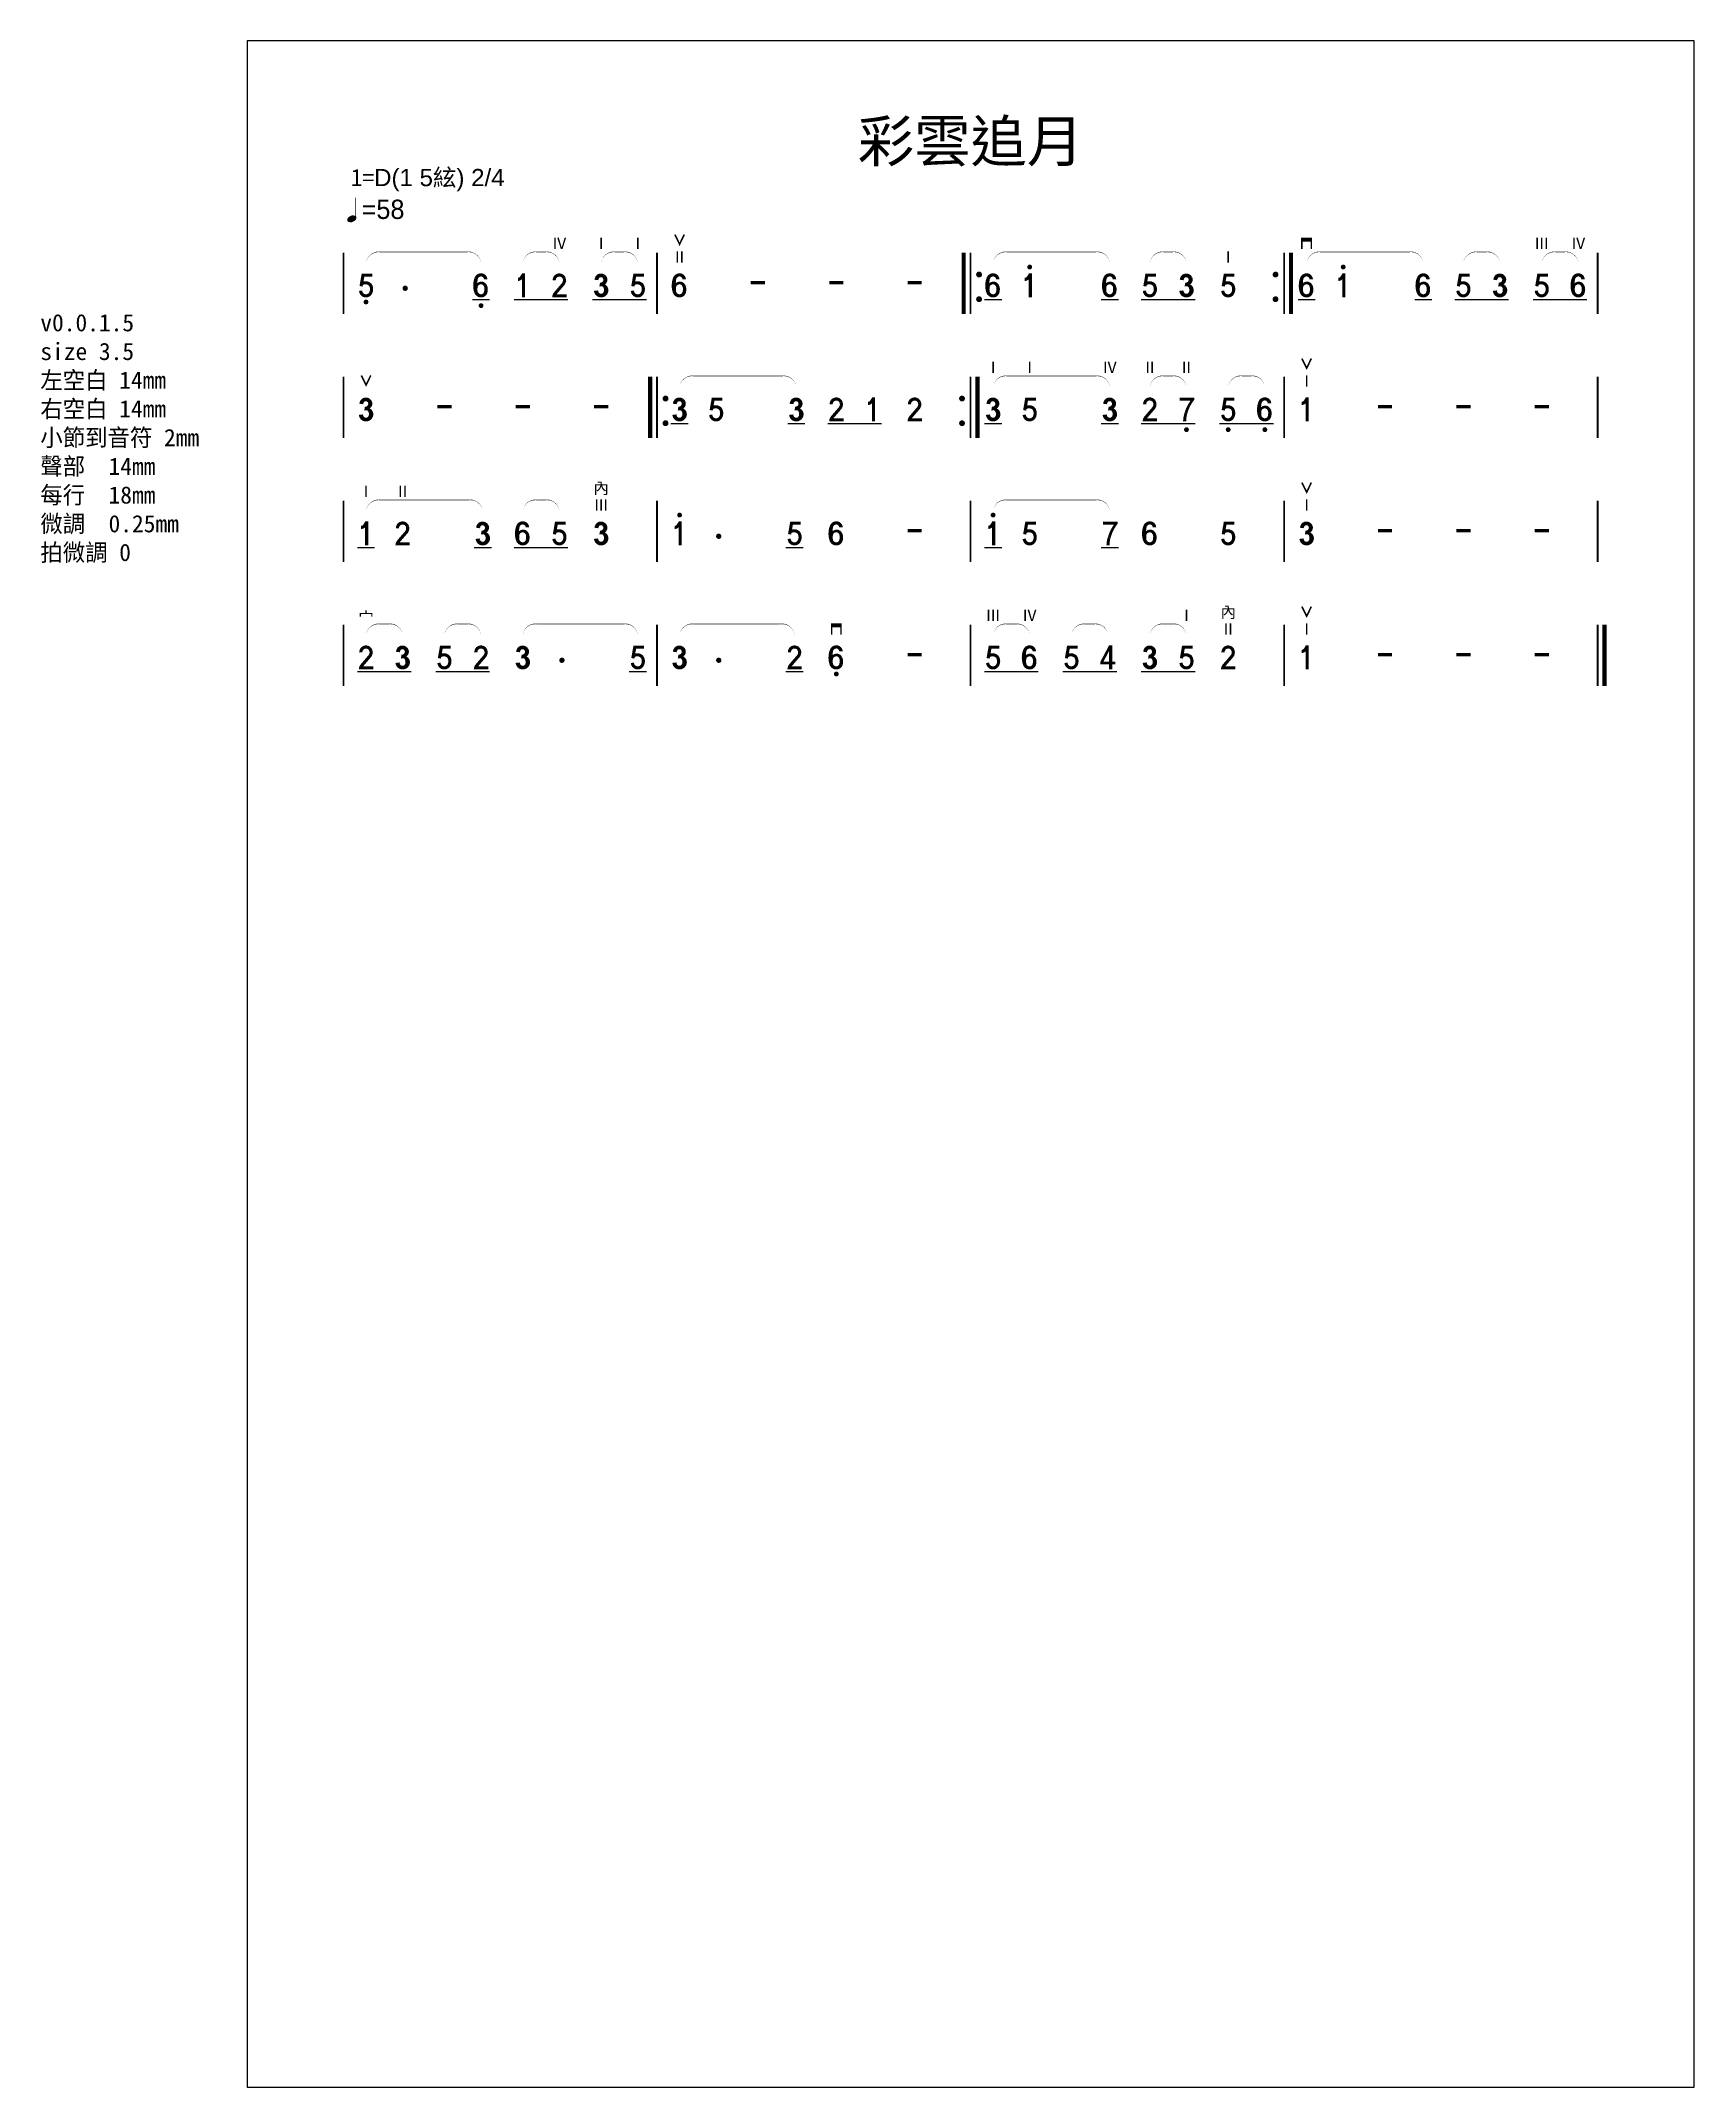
# Model space of a CAD drawing. Header units: millimetres. Extents: x 374 to 614, y 292 to 589.
import ezdxf
from ezdxf.enums import TextEntityAlignment as Align

# ---------------------------------------------------------------- set-up
doc = ezdxf.new("R2010")
doc.units = ezdxf.units.MM
for name, color, linetype in [('bar', 181, 'Continuous'), ('FIGE', 6, 'Continuous'), ('main', 7, 'Continuous'), ('SimpErhu符號', 151, 'Continuous'), ('TEXT', 2, 'Continuous'), ('自繪線', 1, 'Continuous'), ('裝飾符號', 4, 'Continuous')]:
    doc.layers.add(name, color=color, linetype=linetype)
doc.styles.add('文字', font='kaiu.ttf')
doc.styles.add('音符_數字', font='MS PGothic.ttf', dxfattribs={"height": 3})

# ---------------------------------------------------------------- blocks, each defined once
blk = doc.blocks.new('M-NOTE5')
at = {"const_width": 0.13}
blk.add_lwpolyline([(0.258, 0.921), (-0.127, 0.921), (-0.207, 0.461), (-0.191, 0.553, -0.366599), (0.163, 0.535, -0.073179), (0.183, 0.51, -0.280064), (0.177, 0.162, -0.029409), (0.166, 0.146, -0.688982), (-0.225, 0.275, -1.046171)], format="xyb", dxfattribs=at)
at = {"layer": 'Defpoints'}
for p in [(0, 1), (-0.363, 0), (0, 0), (0.363, 0)]:
    blk.add_point(p, dxfattribs=at)
at = {"layer": 'Defpoints', "flags": 1}
for tag, p in [('ITONE', (-0.041, 0.792)), ('IFINGE', (-0.041, 0.778)), ('ISCALE', (-0.041, 0.767)), ('INOTE', (-0.041, 0.754)), ('ITEMPO', (-0.041, 0.741)), ('ITOWFINGE', (-0.041, 0.73)), ('ISLUR', (-0.041, 0.718)), ('IRE1', (-0.041, 0.706))]:
    blk.add_attdef(tag, p, '', height=0.01, dxfattribs=at)
blk = doc.blocks.new('M-SCALEa')
at = {"const_width": 0.1}
blk.add_lwpolyline([(-0.05, -0.19, -1), (0.05, -0.19, -1)], format="xyb", close=True, dxfattribs=at)
blk = doc.blocks.new('M-NOTE.')
at = {"const_width": 0.11}
blk.add_lwpolyline([(-0.055, 0.38, 1), (0.055, 0.38, 1)], format="xyb", close=True, dxfattribs=at)
at = {"layer": 'Defpoints'}
for p in [(0, 1), (-0.363, 0), (0, 0), (0.363, 0)]:
    blk.add_point(p, dxfattribs=at)
at = {"layer": 'Defpoints', "flags": 1}
for tag, p in [('ITONE', (-0.028, 0.669)), ('IFINGE', (-0.028, 0.655)), ('ISCALE', (-0.028, 0.643)), ('INOTE', (-0.028, 0.631)), ('ITEMPO', (-0.028, 0.618)), ('ITOWFINGE', (-0.028, 0.607)), ('ISLUR', (-0.028, 0.595)), ('IRE1', (-0.028, 0.583))]:
    blk.add_attdef(tag, p, '', height=0.01, dxfattribs=at)
blk = doc.blocks.new('M-NOTE6')
blk.add_lwpolyline([(0.191, 0.753, 0.144, 0.13, 0.41111), (-0.008, 0.935, 0.13, 0.141, 0.309347), (-0.2, 0.793, 0.141, 0.16, 0.057122), (-0.234, 0.636, 0.16, 0.164, 0.01489), (-0.245, 0.491, 0.164, 0.142, 0.084777), (-0.211, 0.222, 0.142, 0.13, 0.31935), (-0.008, 0.065, 0.13, 0.142, 0.359939), (0.194, 0.219, 0.142, 0.144, 0.050524), (0.209, 0.336, 0.144, 0.133, 0.101442), (0.187, 0.466, 0.133, 0.124, 0.125753), (0.118, 0.56, 0.124, 0.111, 0.200462), (-0.008, 0.598, 0.111, 0.1, 0.142765), (-0.127, 0.551, 0.1, 0.098, 0.181596), (-0.189, 0.448, 0.098, 0.098, 0.095331), (-0.188, 0.224, 0.098, 0.098, -2.819908)], format="xyseb")
at = {"layer": 'Defpoints'}
for p in [(0, 1), (-0.363, 0), (0, 0), (0.363, 0)]:
    blk.add_point(p, dxfattribs=at)
at = {"layer": 'Defpoints', "flags": 1}
for tag, p in [('ITONE', (-0.071, 0.764)), ('IFINGE', (-0.071, 0.75)), ('ISCALE', (-0.071, 0.738)), ('INOTE', (-0.071, 0.726)), ('ITEMPO', (-0.071, 0.713)), ('ITOWFINGE', (-0.071, 0.702)), ('ISLUR', (-0.071, 0.69)), ('IRE1', (-0.071, 0.678))]:
    blk.add_attdef(tag, p, '', height=0.01, dxfattribs=at)
blk = doc.blocks.new('M-NOTE1')
at = {"const_width": 0.13}
blk.add_lwpolyline([(-0.204, 0.748, 0.254816), (-0.061, 0.825), (0.025, 0.958), (0.025, 1), (0.025, 0)], format="xyb", dxfattribs=at)
at = {"layer": 'Defpoints'}
for p in [(0, 1), (-0.363, 0), (0, 0), (0.363, 0)]:
    blk.add_point(p, dxfattribs=at)
at = {"layer": 'Defpoints', "flags": 1}
for tag, p in [('ITONE', (-0.168, 0.591)), ('IFINGE', (-0.168, 0.577)), ('ISCALE', (-0.168, 0.565)), ('INOTE', (-0.168, 0.553)), ('ITEMPO', (-0.168, 0.54)), ('ITOWFINGE', (-0.168, 0.528)), ('ISLUR', (-0.168, 0.517)), ('IRE1', (-0.168, 0.505))]:
    blk.add_attdef(tag, p, '', height=0.01, dxfattribs=at)
blk = doc.blocks.new('M-NOTE2')
at = {"const_width": 0.13}
blk.add_lwpolyline([(-0.214, 0.707, -0.440003), (-0.001, 0.931, 0.00282), (0.001, 0.931, -0.340003), (0.201, 0.776, 0.000825), (0.202, 0.775, -0.24748), (0.147, 0.541), (-0.167, 0.176, 0.179983), (-0.233, 0, 1.078715)], format="xyb", dxfattribs=at)
blk.add_lwpolyline([(0.298, 0.065), (-0.225, 0.065)], dxfattribs=at)
at = {"layer": 'Defpoints'}
for p in [(0, 1), (-0.363, 0), (0, 0), (0.363, 0)]:
    blk.add_point(p, dxfattribs=at)
at = {"layer": 'Defpoints', "flags": 1}
for tag, p in [('ITONE', (-0.241, 0.688)), ('IFINGE', (-0.241, 0.674)), ('ISCALE', (-0.241, 0.662)), ('INOTE', (-0.241, 0.65)), ('ITEMPO', (-0.241, 0.637)), ('ITOWFINGE', (-0.241, 0.625)), ('ISLUR', (-0.241, 0.614)), ('IRE1', (-0.241, 0.602))]:
    blk.add_attdef(tag, p, '', height=0.01, dxfattribs=at)
blk = doc.blocks.new('M-NOTE3')
for points in [[(-0.199, 0.724, 0.16, 0.16, -0.10382), (-0.16, 0.834, 0.16, 0.15, -0.26465), (-0.016, 0.914, 0.15, 0.15, -0.031289), (0.028, 0.911, 0.15, 0.155, -0.125097), (0.093, 0.885, 0.155, 0.17, -0.136959), (0.164, 0.794, 0.17, 0.164, -0.215029), (0.159, 0.664, 0.164, 0.12, -0.329036), (-0.058, 0.551, 0.12, 0.12, 0.078474)], [(-0.062, 0.528, 0.165, 0.121, 0), (-0.025, 0.522, 0.121, 0.1, 0), (0.01, 0.517, 0.1, 0.102, 0), (0.045, 0.511, 0.102, 0.147, -0.168198), (0.15, 0.455, 0.147, 0.172, -0.08479), (0.189, 0.395, 0.172, 0.186, -0.110749), (0.209, 0.292, 0.186, 0.171, -0.159875), (0.16, 0.157, 0.171, 0.156, -0.111563), (0.083, 0.095, 0.156, 0.151, -0.134423), (-0.014, 0.076, 0.151, 0.158, -0.132123), (-0.121, 0.113, 0.158, 0.167, -0.13805), (-0.189, 0.195, 0.167, 0.172, -0.07676), (-0.213, 0.281, 0.172, 0.172, -5.748251)]]:
    blk.add_lwpolyline(points, format="xyseb")
at = {"layer": 'Defpoints'}
for p in [(0, 1), (-0.363, 0), (0.363, 0), (0, 0)]:
    blk.add_point(p, dxfattribs=at)
at = {"layer": 'Defpoints', "flags": 1}
for tag, p in [('ITONE', (-0.212, 0.652)), ('IFINGE', (-0.212, 0.638)), ('ISCALE', (-0.212, 0.627)), ('INOTE', (-0.212, 0.614)), ('ITEMPO', (-0.212, 0.601)), ('ITOWFINGE', (-0.212, 0.59)), ('ISLUR', (-0.212, 0.578)), ('IRE1', (-0.212, 0.566))]:
    blk.add_attdef(tag, p, '', height=0.01, dxfattribs=at)
blk = doc.blocks.new('b推')
at = {"const_width": 0.0667}
blk.add_lwpolyline([(-0.195, 0.467), (0, 0.067), (0.195, 0.467)], dxfattribs=at)
blk = doc.blocks.new('M-NOTE-')
at = {"const_width": 0.135}
blk.add_lwpolyline([(-0.295, 0.612), (0.295, 0.612)], dxfattribs=at)
at = {"layer": 'Defpoints'}
for p in [(0, 1), (-0.363, 0), (0, 0), (0.363, 0)]:
    blk.add_point(p, dxfattribs=at)
at = {"layer": 'Defpoints', "flags": 1}
for tag, p in [('ITONE', (-0.259, 0.801)), ('IFINGE', (-0.259, 0.787)), ('ISCALE', (-0.259, 0.776)), ('INOTE', (-0.259, 0.763)), ('ITEMPO', (-0.259, 0.75)), ('ITOWFINGE', (-0.259, 0.739)), ('ISLUR', (-0.259, 0.727)), ('IRE1', (-0.259, 0.715))]:
    blk.add_attdef(tag, p, '', height=0.01, dxfattribs=at)
blk = doc.blocks.new('M-SCALE1')
at = {"const_width": 0.1}
blk.add_lwpolyline([(-0.05, 1.26, 1), (0.05, 1.26, 1)], format="xyb", close=True, dxfattribs=at)
blk = doc.blocks.new('b拉')
blk.add_lwpolyline([(-0.194, 0, 0.0667, 0.0667, 0), (-0.194, 0.387, 0.167, 0.167, 0), (0.194, 0.387, 0.0667, 0.0667, 0), (0.194, 0, 0, 0, 0)], format="xyseb")
blk = doc.blocks.new('M-NOTE7')
for points in [[(-0.28, 0.925, 0.13, 0.13, 0), (0.152, 0.925, 0.13, 0.13, 0), (0.152, 0.94, 0.1, 0.1, 0), (0.32, 0.94, 0.1, 0.1, 0)], [(0.281, 0.922, 0.1, 0.115, 0.107424), (-0.019, 0.349, 0.115, 0.115, -0.010849), (-0.021, 0.344, 0.115, 0.13, 0.078201), (-0.075, 0, 0.13, 0.13, 1.450355)]]:
    blk.add_lwpolyline(points, format="xyseb")
at = {"layer": 'Defpoints'}
for p in [(0, 1), (-0.363, 0), (0.363, 0), (0, 0)]:
    blk.add_point(p, dxfattribs=at)
at = {"layer": 'Defpoints', "flags": 1}
for tag, p in [('ITONE', (-0.113, 0.823)), ('IFINGE', (-0.113, 0.809)), ('ISCALE', (-0.113, 0.798)), ('INOTE', (-0.113, 0.785)), ('ITEMPO', (-0.113, 0.773)), ('ITOWFINGE', (-0.113, 0.761)), ('ISLUR', (-0.113, 0.749)), ('IRE1', (-0.113, 0.738))]:
    blk.add_attdef(tag, p, '', height=0.01, dxfattribs=at)
blk = doc.blocks.new('M-NOTE4')
blk.add_lwpolyline([(0.1, 0, 0.14, 0.14, 0), (0.1, 0.944, 0.11, 0.11, 0), (0.072, 0.944, 0.11, 0.11, 0), (-0.263, 0.307, 0.11, 0.11, 0), (-0.263, 0.268, 0.12, 0.12, 0), (0.299, 0.268, 0.15, 0.15, 0)], format="xyseb")
at = {"layer": 'Defpoints'}
for p in [(0, 1), (-0.363, 0), (0, 0), (0.363, 0)]:
    blk.add_point(p, dxfattribs=at)
at = {"layer": 'Defpoints', "flags": 1}
for tag, p in [('ITONE', (-0.086, 0.438)), ('IFINGE', (-0.086, 0.424)), ('ISCALE', (-0.086, 0.412)), ('INOTE', (-0.086, 0.4)), ('ITEMPO', (-0.086, 0.387)), ('ITOWFINGE', (-0.086, 0.375)), ('ISLUR', (-0.086, 0.364)), ('IRE1', (-0.086, 0.352))]:
    blk.add_attdef(tag, p, '', height=0.01, dxfattribs=at)
blk = doc.blocks.new('M-小豆牙')
h = blk.add_hatch(color=256)
edge = h.paths.add_edge_path()
edge.add_ellipse((0.139, 0.109), major_axis=(-0.133, -0.062), ratio=0.675019, start_angle=0, end_angle=360)
at = {"const_width": 0.0175}
blk.add_lwpolyline([(0.266, 0.883), (0.266, 0.128)], dxfattribs=at)
blk.add_ellipse((0.139, 0.109), major_axis=(-0.133, -0.062), ratio=0.675019)

msp = doc.modelspace()

# ---------------------------------------------------------------- linework, layer by layer
at = {"layer": 'bar'}
for points, const_width in [([(417.85, 557.87), (417.85, 548.97)], 0.259), ([(463.35, 557.87), (463.35, 548.97)], 0.259), ([(507.85, 557.87), (507.85, 548.97)], 0.6), ([(508.85, 557.87), (508.85, 548.97)], 0.259), ([(554.35, 557.87), (554.35, 548.97)], 0.259), ([(555.35, 557.87), (555.35, 548.97)], 0.6), ([(599.85, 557.87), (599.85, 548.97)], 0.259), ([(417.85, 539.87), (417.85, 530.97)], 0.259), ([(462.35, 539.87), (462.35, 530.97)], 0.6), ([(463.35, 539.87), (463.35, 530.97)], 0.259), ([(508.85, 539.87), (508.85, 530.97)], 0.259), ([(509.85, 539.87), (509.85, 530.97)], 0.6), ([(554.35, 539.87), (554.35, 530.97)], 0.259), ([(599.85, 539.87), (599.85, 530.97)], 0.259), ([(417.85, 521.87), (417.85, 512.97)], 0.259), ([(463.35, 521.87), (463.35, 512.97)], 0.259), ([(508.85, 521.87), (508.85, 512.97)], 0.259), ([(554.35, 521.87), (554.35, 512.97)], 0.259), ([(599.85, 521.87), (599.85, 512.97)], 0.259), ([(417.85, 503.87), (417.85, 494.97)], 0.259), ([(463.35, 503.87), (463.35, 494.97)], 0.259), ([(508.85, 503.87), (508.85, 494.97)], 0.259), ([(554.35, 503.87), (554.35, 494.97)], 0.259), ([(599.85, 503.87), (599.85, 494.97)], 0.259), ([(600.85, 503.87), (600.85, 494.97)], 0.6)]:
    msp.add_lwpolyline(points, dxfattribs=dict(at, const_width=const_width))
at = {"layer": 'Defpoints'}
msp.add_lwpolyline([(613.85, 291.62), (613.85, 588.62), (403.85, 588.62), (403.85, 291.62)], close=True, dxfattribs=at)
at = {"layer": 'FIGE', "color": 3}
for points in [[(421.12, 556.46, 0, 0.1, -0.414227), (423.3, 557.98, 0.1, 0.1, 0), (435.62, 557.98, 0.1, 0, -0.414227), (437.81, 556.46, 0, 0, 0)], [(443.87, 556.46, 0, 0.1, -0.414227), (446.05, 557.98, 0.1, 0.1, 0), (447, 557.98, 0.1, 0, -0.414227), (449.18, 556.46, 0, 0, 0)], [(455.24, 556.46, 0, 0.1, -0.414227), (457.43, 557.98, 0.1, 0.1, 0), (458.37, 557.98, 0.1, 0, -0.414227), (460.56, 556.46, 0, 0, 0)], [(512.12, 556.46, 0, 0.1, -0.414227), (514.3, 557.98, 0.1, 0.1, 0), (526.87, 557.98, 0.1, 0, -0.414227), (529.06, 556.46, 0, 0, 0)], [(534.87, 556.46, 0, 0.1, -0.414227), (537.05, 557.98, 0.1, 0.1, 0), (538, 557.98, 0.1, 0, -0.414227), (540.18, 556.46, 0, 0, 0)], [(557.62, 556.46, 0, 0.1, -0.414227), (559.8, 557.98, 0.1, 0.1, 0), (572.37, 557.98, 0.1, 0, -0.414227), (574.56, 556.46, 0, 0, 0)], [(580.37, 556.46, 0, 0.1, -0.414227), (582.55, 557.98, 0.1, 0.1, 0), (583.5, 557.98, 0.1, 0, -0.414227), (585.68, 556.46, 0, 0, 0)], [(591.74, 556.46, 0, 0.1, -0.414227), (593.93, 557.98, 0.1, 0.1, 0), (594.87, 557.98, 0.1, 0, -0.414227), (597.06, 556.46, 0, 0, 0)], [(466.62, 538.46, 0, 0.1, -0.414227), (468.8, 539.98, 0.1, 0.1, 0), (481.37, 539.98, 0.1, 0, -0.414227), (483.56, 538.46, 0, 0, 0)], [(512.12, 538.46, 0, 0.1, -0.414227), (514.3, 539.98, 0.1, 0.1, 0), (526.87, 539.98, 0.1, 0, -0.414227), (529.06, 538.46, 0, 0, 0)], [(534.87, 538.46, 0, 0.1, -0.414227), (537.05, 539.98, 0.1, 0.1, 0), (538, 539.98, 0.1, 0, -0.414227), (540.18, 538.46, 0, 0, 0)], [(546.24, 538.46, 0, 0.1, -0.414227), (548.43, 539.98, 0.1, 0.1, 0), (549.37, 539.98, 0.1, 0, -0.414227), (551.56, 538.46, 0, 0, 0)], [(421.12, 520.46, 0, 0.1, -0.414227), (423.3, 521.98, 0.1, 0.1, 0), (435.87, 521.98, 0.1, 0, -0.414227), (438.06, 520.46, 0, 0, 0)], [(443.87, 520.46, 0, 0.1, -0.414227), (446.05, 521.98, 0.1, 0.1, 0), (447, 521.98, 0.1, 0, -0.414227), (449.18, 520.46, 0, 0, 0)], [(512.12, 520.46, 0, 0.1, -0.414227), (514.3, 521.98, 0.1, 0.1, 0), (526.87, 521.98, 0.1, 0, -0.414227), (529.06, 520.46, 0, 0, 0)], [(421.12, 502.46, 0, 0.1, -0.414227), (423.3, 503.98, 0.1, 0.1, 0), (424.25, 503.98, 0.1, 0, -0.414227), (426.43, 502.46, 0, 0, 0)], [(432.49, 502.46, 0, 0.1, -0.414227), (434.68, 503.98, 0.1, 0.1, 0), (435.62, 503.98, 0.1, 0, -0.414227), (437.81, 502.46, 0, 0, 0)], [(443.87, 502.46, 0, 0.1, -0.414227), (446.05, 503.98, 0.1, 0.1, 0), (458.37, 503.98, 0.1, 0, -0.414227), (460.56, 502.46, 0, 0, 0)], [(466.62, 502.46, 0, 0.1, -0.414227), (468.8, 503.98, 0.1, 0.1, 0), (481.12, 503.98, 0.1, 0, -0.414227), (483.31, 502.46, 0, 0, 0)], [(512.12, 502.46, 0, 0.1, -0.414227), (514.3, 503.98, 0.1, 0.1, 0), (515.25, 503.98, 0.1, 0, -0.414227), (517.43, 502.46, 0, 0, 0)], [(523.49, 502.46, 0, 0.1, -0.414227), (525.68, 503.98, 0.1, 0.1, 0), (526.62, 503.98, 0.1, 0, -0.414227), (528.81, 502.46, 0, 0, 0)], [(534.87, 502.46, 0, 0.1, -0.414227), (537.05, 503.98, 0.1, 0.1, 0), (538, 503.98, 0.1, 0, -0.414227), (540.18, 502.46, 0, 0, 0)]]:
    msp.add_lwpolyline(points, format="xyseb", dxfattribs=at)
at = {"layer": 'main'}
for points in [[(436.54, 551.05, 0.196, 0.196, 0), (439.08, 551.05, 0, 0, 0)], [(442.6, 551.05, 0.196, 0.196, 0), (450.45, 551.05, 0, 0, 0)], [(453.97, 551.05, 0.196, 0.196, 0), (461.83, 551.05, 0, 0, 0)], [(510.85, 551.05, 0.196, 0.196, 0), (513.39, 551.05, 0, 0, 0)], [(527.79, 551.05, 0.196, 0.196, 0), (530.33, 551.05, 0, 0, 0)], [(533.6, 551.05, 0.196, 0.196, 0), (541.45, 551.05, 0, 0, 0)], [(556.35, 551.05, 0.196, 0.196, 0), (558.89, 551.05, 0, 0, 0)], [(573.29, 551.05, 0.196, 0.196, 0), (575.83, 551.05, 0, 0, 0)], [(579.1, 551.05, 0.196, 0.196, 0), (586.95, 551.05, 0, 0, 0)], [(590.47, 551.05, 0.196, 0.196, 0), (598.33, 551.05, 0, 0, 0)], [(465.35, 533.05, 0.196, 0.196, 0), (467.89, 533.05, 0, 0, 0)], [(482.29, 533.05, 0.196, 0.196, 0), (484.83, 533.05, 0, 0, 0)], [(488.1, 533.05, 0.196, 0.196, 0), (495.95, 533.05, 0, 0, 0)], [(510.85, 533.05, 0.196, 0.196, 0), (513.39, 533.05, 0, 0, 0)], [(527.79, 533.05, 0.196, 0.196, 0), (530.33, 533.05, 0, 0, 0)], [(533.6, 533.05, 0.196, 0.196, 0), (541.45, 533.05, 0, 0, 0)], [(544.97, 533.05, 0.196, 0.196, 0), (552.83, 533.05, 0, 0, 0)], [(419.85, 515.05, 0.196, 0.196, 0), (422.39, 515.05, 0, 0, 0)], [(436.79, 515.05, 0.196, 0.196, 0), (439.33, 515.05, 0, 0, 0)], [(442.6, 515.05, 0.196, 0.196, 0), (450.45, 515.05, 0, 0, 0)], [(482.04, 515.05, 0.196, 0.196, 0), (484.58, 515.05, 0, 0, 0)], [(510.85, 515.05, 0.196, 0.196, 0), (513.39, 515.05, 0, 0, 0)], [(527.79, 515.05, 0.196, 0.196, 0), (530.33, 515.05, 0, 0, 0)], [(419.85, 497.05, 0.196, 0.196, 0), (427.7, 497.05, 0, 0, 0)], [(431.22, 497.05, 0.196, 0.196, 0), (439.08, 497.05, 0, 0, 0)], [(459.29, 497.05, 0.196, 0.196, 0), (461.83, 497.05, 0, 0, 0)], [(482.04, 497.05, 0.196, 0.196, 0), (484.58, 497.05, 0, 0, 0)], [(510.85, 497.05, 0.196, 0.196, 0), (518.7, 497.05, 0, 0, 0)], [(522.22, 497.05, 0.196, 0.196, 0), (530.08, 497.05, 0, 0, 0)], [(533.6, 497.05, 0.196, 0.196, 0), (541.45, 497.05, 0, 0, 0)]]:
    msp.add_lwpolyline(points, format="xyseb", dxfattribs=at)
at = {"layer": '自繪線', "color": 1, "const_width": 0.424}
for points in [[(509.87, 554.71, 1), (510.3, 554.71, 1)], [(553.32, 554.71, -1), (552.9, 554.71, -1)], [(509.87, 551.13, 1), (510.3, 551.13, 1)], [(553.32, 551.13, -1), (552.9, 551.13, -1)], [(464.37, 536.71, 1), (464.8, 536.71, 1)], [(507.82, 536.71, -1), (507.4, 536.71, -1)], [(464.37, 533.13, 1), (464.8, 533.13, 1)], [(507.82, 533.13, -1), (507.4, 533.13, -1)]]:
    msp.add_lwpolyline(points, format="xyb", close=True, dxfattribs=at)

# ---------------------------------------------------------------- block references
at = {"xscale": 3.5, "yscale": 3.5, "zscale": 3.5}
for name, p in [('M-SCALE1', (517.43, 551.39)), ('M-SCALE1', (562.93, 551.39)), ('M-SCALEa', (421.12, 551.39)), ('M-SCALEa', (437.81, 550.86)), ('M-SCALEa', (540.18, 532.86)), ('M-SCALEa', (546.24, 532.86)), ('M-SCALEa', (551.56, 532.86)), ('M-SCALE1', (466.62, 515.39)), ('M-SCALE1', (512.12, 515.39)), ('M-SCALEa', (489.37, 497.39))]:
    msp.add_blockref(name, p, dxfattribs=at)
at = {"layer": 'main', "xscale": 3.5, "yscale": 3.5, "zscale": 3.5}
for name, p in [('M-NOTE5', (421.12, 551.39)), ('M-NOTE.', (426.8, 551.39)), ('M-NOTE6', (437.81, 551.39)), ('M-NOTE1', (443.87, 551.39)), ('M-NOTE2', (449.18, 551.39)), ('M-NOTE3', (455.24, 551.39)), ('M-NOTE5', (460.56, 551.39)), ('M-NOTE6', (466.62, 551.39)), ('M-NOTE-', (477.99, 551.39)), ('M-NOTE-', (489.37, 551.39)), ('M-NOTE-', (500.74, 551.39)), ('M-NOTE6', (512.12, 551.39)), ('M-NOTE1', (517.43, 551.39)), ('M-NOTE6', (529.06, 551.39)), ('M-NOTE5', (534.87, 551.39)), ('M-NOTE3', (540.18, 551.39)), ('M-NOTE5', (546.24, 551.39)), ('M-NOTE6', (557.62, 551.39)), ('M-NOTE1', (562.93, 551.39)), ('M-NOTE6', (574.56, 551.39)), ('M-NOTE5', (580.37, 551.39)), ('M-NOTE3', (585.68, 551.39)), ('M-NOTE5', (591.74, 551.39)), ('M-NOTE6', (597.06, 551.39)), ('M-NOTE3', (421.12, 533.39)), ('M-NOTE-', (432.49, 533.39)), ('M-NOTE-', (443.87, 533.39)), ('M-NOTE-', (455.24, 533.39)), ('M-NOTE3', (466.62, 533.39)), ('M-NOTE5', (471.93, 533.39)), ('M-NOTE3', (483.56, 533.39)), ('M-NOTE2', (489.37, 533.39)), ('M-NOTE1', (494.68, 533.39)), ('M-NOTE2', (500.74, 533.39)), ('M-NOTE3', (512.12, 533.39)), ('M-NOTE5', (517.43, 533.39)), ('M-NOTE3', (529.06, 533.39)), ('M-NOTE2', (534.87, 533.39)), ('M-NOTE7', (540.18, 533.39)), ('M-NOTE5', (546.24, 533.39)), ('M-NOTE6', (551.56, 533.39)), ('M-NOTE1', (557.62, 533.39)), ('M-NOTE-', (568.99, 533.39)), ('M-NOTE-', (580.37, 533.39)), ('M-NOTE-', (591.74, 533.39)), ('M-NOTE1', (421.12, 515.39)), ('M-NOTE2', (426.43, 515.39)), ('M-NOTE3', (438.06, 515.39)), ('M-NOTE6', (443.87, 515.39)), ('M-NOTE5', (449.18, 515.39)), ('M-NOTE3', (455.24, 515.39)), ('M-NOTE1', (466.62, 515.39)), ('M-NOTE.', (472.3, 515.39)), ('M-NOTE5', (483.31, 515.39)), ('M-NOTE6', (489.37, 515.39)), ('M-NOTE-', (500.74, 515.39)), ('M-NOTE1', (512.12, 515.39)), ('M-NOTE5', (517.43, 515.39)), ('M-NOTE7', (529.06, 515.39)), ('M-NOTE6', (534.87, 515.39)), ('M-NOTE5', (546.24, 515.39)), ('M-NOTE3', (557.62, 515.39)), ('M-NOTE-', (568.99, 515.39)), ('M-NOTE-', (580.37, 515.39)), ('M-NOTE-', (591.74, 515.39)), ('M-NOTE2', (421.12, 497.39)), ('M-NOTE3', (426.43, 497.39)), ('M-NOTE5', (432.49, 497.39)), ('M-NOTE2', (437.81, 497.39)), ('M-NOTE3', (443.87, 497.39)), ('M-NOTE.', (449.55, 497.39)), ('M-NOTE5', (460.56, 497.39)), ('M-NOTE3', (466.62, 497.39)), ('M-NOTE.', (472.3, 497.39)), ('M-NOTE2', (483.31, 497.39)), ('M-NOTE6', (489.37, 497.39)), ('M-NOTE-', (500.74, 497.39)), ('M-NOTE5', (512.12, 497.39)), ('M-NOTE6', (517.43, 497.39)), ('M-NOTE5', (523.49, 497.39)), ('M-NOTE4', (528.81, 497.39)), ('M-NOTE3', (534.87, 497.39)), ('M-NOTE5', (540.18, 497.39)), ('M-NOTE2', (546.24, 497.39)), ('M-NOTE1', (557.62, 497.39)), ('M-NOTE-', (568.99, 497.39)), ('M-NOTE-', (580.37, 497.39)), ('M-NOTE-', (591.74, 497.39))]:
    msp.add_blockref(name, p, dxfattribs=at)
at = {"layer": 'SimpErhu符號', "xscale": 3.5, "yscale": 3.5, "zscale": 3.5}
for name, p in [('b推', (466.62, 558.88)), ('b拉', (557.62, 558.43)), ('b推', (557.62, 540.88)), ('b推', (421.12, 538.43)), ('b推', (557.62, 522.88)), ('b推', (557.62, 504.88)), ('b拉', (489.37, 502.43))]:
    msp.add_blockref(name, p, dxfattribs=at)
at = {"layer": '自繪線', "xscale": 4, "yscale": 4, "zscale": 4}
msp.add_blockref('M-小豆牙', (418.5, 562.36), dxfattribs=at)

# ---------------------------------------------------------------- texts
at = {"insert": (373.85, 548.97), "char_height": 2.5, "width": 40, "attachment_point": 1}
msp.add_mtext('v0.0.1.5^M^Jsize 3.5^M^J左空白 14mm^M^J右空白 14mm^M^J小節到音符 2mm^M^J聲部  14mm^M^J每行  18mm^M^J微調  0.25mm^M^J拍微調 0', dxfattribs=at)
at = {"layer": 'SimpErhu符號', "style": '音符_數字'}
for s, p in [('\\M+18757', (449.18, 558.43)), ('\\M+18754', (455.24, 558.43)), ('\\M+18754', (460.56, 558.43)), ('\\M+18756', (591.74, 558.43)), ('\\M+18757', (597.06, 558.43)), ('\\M+18755', (466.62, 556.43)), ('\\M+18754', (546.24, 556.43)), ('\\M+18754', (512.12, 540.43)), ('\\M+18754', (517.43, 540.43)), ('\\M+18757', (529.06, 540.43)), ('\\M+18755', (534.87, 540.43)), ('\\M+18755', (540.18, 540.43)), ('\\M+18754', (557.62, 538.43)), ('\\M+18754', (421.12, 522.43)), ('\\M+18755', (426.43, 522.43)), ('\\M+18756', (455.24, 520.43)), ('\\M+18754', (557.62, 520.43)), ('\\M+18756', (512.12, 504.43)), ('\\M+18757', (517.43, 504.43)), ('\\M+18754', (540.18, 504.43)), ('\\M+18755', (546.24, 502.43)), ('\\M+18754', (557.62, 502.43))]:
    msp.add_text(s, height=1.645, dxfattribs=at).set_placement(p, align=Align.CENTER)
at = {"layer": 'TEXT', "style": '文字'}
msp.add_text('彩雲追月', height=6, dxfattribs=at).set_placement((508.85, 571.07), align=Align.CENTER)
at = {"layer": '自繪線', "style": '音符_數字'}
msp.add_text('=58', height=2.8, dxfattribs=at).set_placement((420.48, 562.78))
at = {"layer": '自繪線', "insert": (418.89, 570.04), "char_height": 2.5, "width": 26.9667, "attachment_point": 1, "style": '文字'}
msp.add_mtext('{\\fMingLiU|b0|i0|c136|p49;1=\\fArial|b0|i0|c0|p32;D(1 5\\fMingLiU|b0|i0|c136|p49;絃\\fArial|b0|i0|c0|p32;) 2/4}', dxfattribs=at)
at = {"layer": '裝飾符號', "style": '音符_數字'}
for s, height, p in [('內', 1.65, (455.24, 522.88)), ('\\M+19B7E', 1.645, (421.12, 504.43)), ('內', 1.65, (546.24, 504.88))]:
    msp.add_text(s, height=height, dxfattribs=at).set_placement(p, align=Align.CENTER)

doc.saveas('drawing.dxf')
